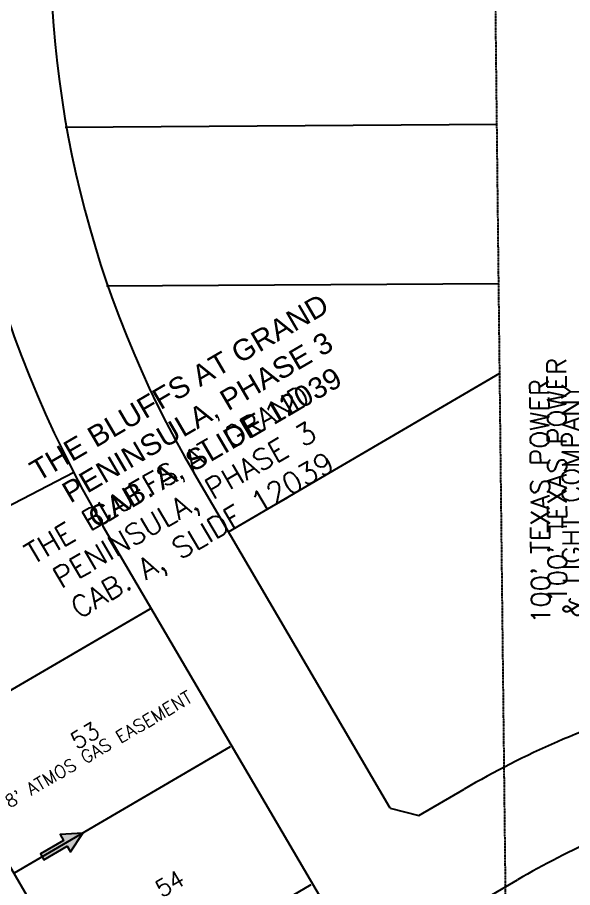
# Model space of a CAD drawing. Header units: feet. Extents: x 23 to 2149517, y -26 to 355304.
# Drawn here: x 2137962.1 to 2138226.1, y 340911.8 to 341325.8 of the extents above; entities that cross this region are included whole.
import ezdxf
from ezdxf.enums import TextEntityAlignment as Align

# ---------------------------------------------------------------- set-up
doc = ezdxf.new("R2010")
doc.units = ezdxf.units.FT
doc.header["$MEASUREMENT"] = 0
doc.linetypes.add('xhpc023-pt$0$HIDDEN2', pattern=[0.1875, 0.125, -0.0625])
for name, color, linetype in [('A-EC-CURLEX-MATTING', 6, 'Continuous'), ('A-EC-FLOW-ARROWS', 252, 'Continuous'), ('A-EC-TEXT2', 4, 'Continuous'), ('xhpc023-pt$0$gp2baseEMAILED_3-10-05$0$V-PROP-ADJN', 6, 'Continuous'), ('xhpc023-pt$0$V-ESMT', 2, 'xhpc023-pt$0$HIDDEN2'), ('xhpc023-pt$0$V-ESMT-TEXT-E', 2, 'Continuous'), ('xhpc023-pt$0$V-ESMT-UTIL-TEXT-N', 2, 'Continuous'), ('xhpc023-pt$0$V-PROP-ADJN-TEXT', 2, 'Continuous'), ('xhpc023-pt$0$V-ROAD-TEXT', 2, 'Continuous'), ('xhpc023-pt$0$xHPC007pt_PHASE1A$0$V-ESMT-TEXT-E', 6, 'Continuous'), ('xhpc023-pt$0$xHPC007pt_PHASE1A$0$V-PROP-SUBD-IDEN-N', 6, 'Continuous')]:
    doc.layers.add(name, color=color, linetype=linetype)
doc.styles.get("Standard").update_dxf_attribs({"font": 'arial.ttf'})
doc.styles.add('xhpc023-pt$0$L100', font='simplex', dxfattribs={"height": 10})
doc.styles.add('xhpc023-pt$0$L140', font='simplex', dxfattribs={"height": 14})
doc.styles.add('xhpc023-pt$0$L60', font='simplex', dxfattribs={"height": 6})
doc.styles.add('xhpc023-pt$0$L80', font='simplex', dxfattribs={"height": 8})
doc.styles.add('xhpc023-pt$0$xHPC007pt_PHASE1A$0$L80', font='simplex', dxfattribs={"height": 8})

# ---------------------------------------------------------------- blocks, each defined once
blk = doc.blocks.new('xhpc023-pt')
at = {"layer": 'xhpc023-pt$0$gp2baseEMAILED_3-10-05$0$V-PROP-ADJN'}
for p, q in [((2138113.51, 340656.99), (2137705.82, 341353.86)), ((2138190.19, 341274.82), (2137984.8, 341273.46)), ((2138191.04, 341199.12), (2138004.38, 341197.89)), ((2138062.39, 341081.02), (2138191.51, 341156.55)), ((2137988.87, 341109.21), (2137881.39, 341053.75)), ((2138139.27, 340949.61), (2138046.08, 341108.91)), ((2138187.31, 340768.49), (2138002.92, 341083.66)), ((2138024.97, 341044.32), (2137922.07, 340984.21)), ((2138063.31, 340978.7), (2137960.45, 340918.62)), ((2138152.96, 340946.02), (2138174.57, 340958.65)), ((2138139.27, 340949.61), (2138152.96, 340946.02)), ((2138101.64, 340913.07), (2137998.83, 340853.02)), ((2138178.21, 340902.86), (2138199.79, 340915.47))]:
    blk.add_line(p, q, dxfattribs=at)
for centre, radius, start, end in [((2138477.65, 341361.39), 550, 144.8418, 210.329), ((2138477.65, 341361.39), 500, 144.5503, 210.329), ((2138388.93, 340591.67), 425, 106.9039, 120.2898), ((2138388.93, 340591.67), 375, 106.9039, 120.2898)]:
    blk.add_arc(centre, radius, start, end, dxfattribs=at)
at = {"layer": 'xhpc023-pt$0$V-ESMT'}
blk.add_line((2138253.31, 335681.33), (2138179.86, 342179.55), dxfattribs=at)
at = {"layer": 'xhpc023-pt$0$V-ROAD-TEXT'}
blk.add_lwpolyline([(2137930.92, 340930.13, 0, 4.17, 0), (2137941.78, 340936.32, 0, 0, 0), (2137964.93, 340949.53, 0, 0, 0)], format="xyseb", dxfattribs=at)
at = {"layer": 'xhpc023-pt$0$V-ESMT-TEXT-E', "insert": (2138206.13, 341095.54), "char_height": 9, "width": 291.9454, "attachment_point": 2, "rotation": 90.3433, "style": 'xhpc023-pt$0$L80'}
blk.add_mtext("100' TEXAS POWER\\P& LIGHT COMPANY\\PEASEMENT\\PVOLUME 2638, PAGE 223\\P09-17-1953", dxfattribs=at)
at = {"layer": 'xhpc023-pt$0$V-ESMT-UTIL-TEXT-N', "insert": (2138000.59, 340977.63), "char_height": 6, "attachment_point": 5, "rotation": 30.3291, "style": 'xhpc023-pt$0$L60'}
blk.add_mtext("\\A1;8' ATMOS GAS EASEMENT", dxfattribs=at)
at = {"layer": 'xhpc023-pt$0$V-PROP-ADJN-TEXT', "insert": (2138042.34, 341092.66), "char_height": 10, "width": 201.6256, "attachment_point": 5, "rotation": 30.3291, "style": 'xhpc023-pt$0$L100'}
blk.add_mtext('THE BLUFFS AT GRAND PENINSULA, PHASE 3\\PCAB. A, SLIDE 12039', dxfattribs=at)
at = {"layer": 'xhpc023-pt$0$xHPC007pt_PHASE1A$0$V-ESMT-TEXT-E', "style": 'xhpc023-pt$0$xHPC007pt_PHASE1A$0$L80'}
blk.add_text("100' TEXAS POWER", height=9, rotation=90.2205, dxfattribs=at).set_placement((2138223.4, 341047.44))
at = {"layer": 'xhpc023-pt$0$xHPC007pt_PHASE1A$0$V-PROP-SUBD-IDEN-N', "style": 'xhpc023-pt$0$L140'}
for s, p in [('53', (2137994.18, 340984.12)), ('54', (2138034.54, 340913.72))]:
    blk.add_text(s, height=8, rotation=30.3292, dxfattribs=at).set_placement(p, align=Align.MIDDLE)
blk = doc.blocks.new('ARROW')
blk.add_hatch(color=256).paths.add_polyline_path([(0, 0), (12, 6), (12, 2), (28, 2), (28, -2), (12, -2), (12, -6)])
blk.add_lwpolyline([(0, 0), (12, 6), (12, 2), (28, 2), (28, -2), (12, -2), (12, -6), (0, 0)])

msp = doc.modelspace()

# ---------------------------------------------------------------- block references
at = {"layer": 'A-EC-CURLEX-MATTING'}
msp.add_blockref('xhpc023-pt', (0, 0), dxfattribs=at)

# ---------------------------------------------------------------- next in the draw order: block references
at = {"layer": 'A-EC-FLOW-ARROWS', "xscale": -0.7999999999999997, "yscale": 0.8, "zscale": 0.8, "rotation": 30.29051380915038}
msp.add_blockref('ARROW', (2137993.14, 340937.71), dxfattribs=at)

# ---------------------------------------------------------------- next in the draw order: texts
at = {"layer": 'A-EC-TEXT2', "insert": (2137948.96, 341102.97), "char_height": 10, "width": 201.6256, "attachment_point": 1, "rotation": 30.3291}
msp.add_mtext('\\pi20.625;THE BLUFFS AT GRAND \\P\\pi28.688;PENINSULA, PHASE 3\\P\\pi33.132;CAB. A, SLIDE 12039', dxfattribs=at)

doc.saveas('drawing.dxf')
